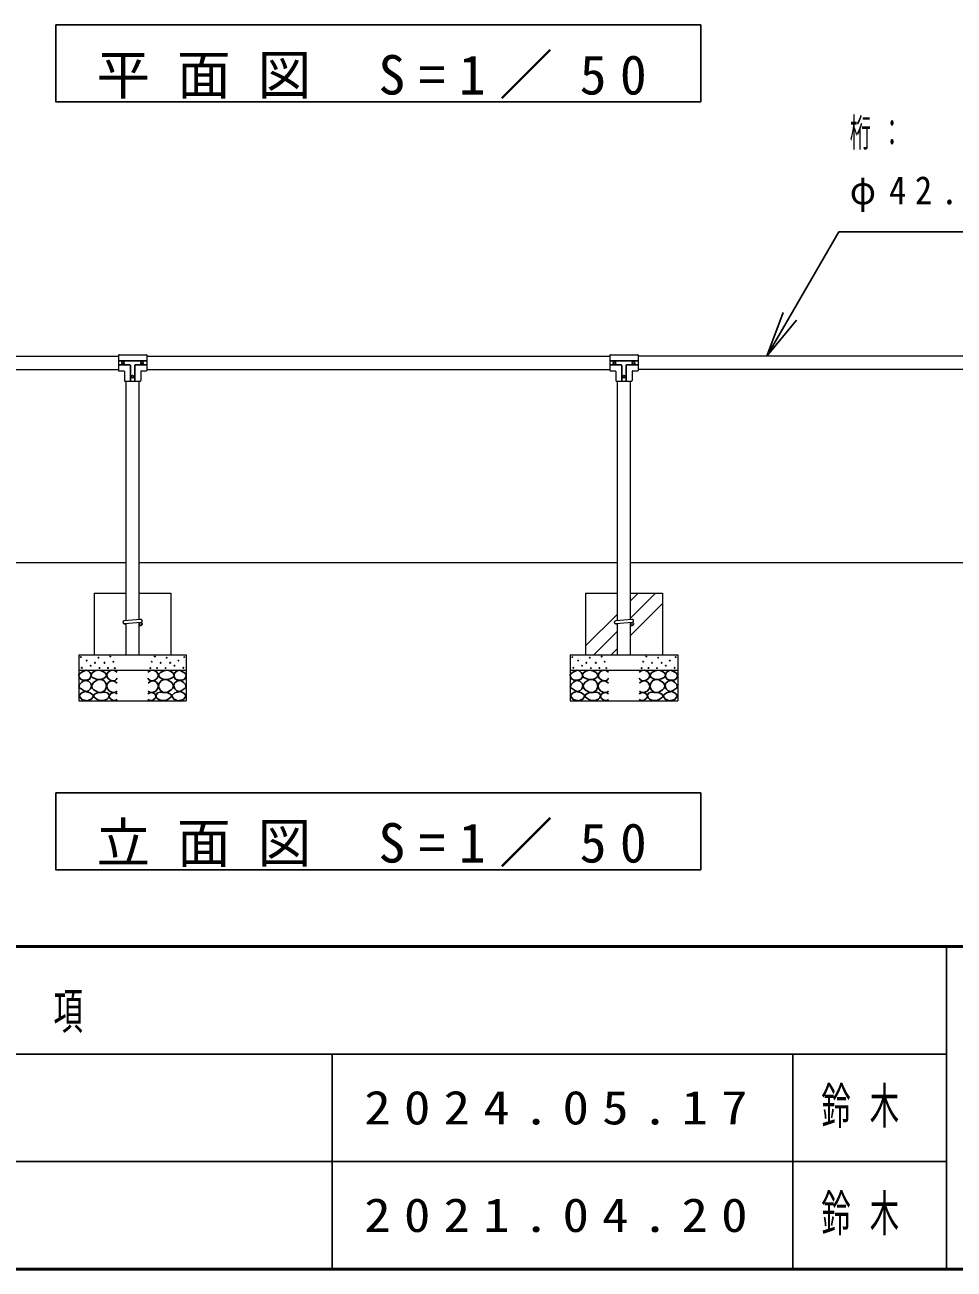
# Model space of a CAD drawing. Units: millimetres, scale not verified. Extents: x -19540 to 0, y -3090 to 13350.
# Drawn here: x -15176 to -12150, y 0 to 4050 of the extents above; entities that cross this region are included whole.
import ezdxf

# ---------------------------------------------------------------- set-up
doc = ezdxf.new("R2010")
doc.units = ezdxf.units.MM
for name, color, linetype, lineweight in [('A3図枠', 7, 'Continuous', 25), ('線', 2, 'Continuous', 25), ('補助', 2, 'Continuous', 13)]:
    doc.layers.add(name, color=color, linetype=linetype, lineweight=lineweight)
doc.layers.add('図面プロファイル', color=7, linetype='Continuous')
doc.styles.add('ＭＳ ゴシック', font='')
doc.styles.get('ＭＳ ゴシック').set_extended_font_data('MS Gothic')

msp = doc.modelspace()

# ---------------------------------------------------------------- linework, layer by layer
at = {"layer": 'A3図枠', "lineweight": 50}
for p, q in [((-19250, 1050), (0, 1050)), ((-19250, 0), (0, 0))]:
    msp.add_line(p, q, dxfattribs=at)
at = {"layer": 'A3図枠', "color": 211}
msp.add_line((-12175, 1050), (-12175, 0), dxfattribs=at)
at = {"layer": 'A3図枠'}
for p, q in [((-19250, 700), (-12175, 700)), ((-14175, 700), (-14175, 0)), ((-12675, 700), (-12675, 0)), ((-19250, 350), (-12175, 350))]:
    msp.add_line(p, q, dxfattribs=at)
at = {"layer": '線', "color": 7, "lineweight": 13}
for p, q in [((-16365, 2971.35), (-14871, 2971.35)), ((-14871, 2974.5), (-14871, 2925.5)), ((-14869, 2976.5), (-14781, 2976.5)), ((-14779, 2974.5), (-14779, 2925.5)), ((-14779, 2971.35), (-13271, 2971.35)), ((-13271, 2974.5), (-13271, 2925.5)), ((-13269, 2976.5), (-13181, 2976.5)), ((-13179, 2974.5), (-13179, 2925.5)), ((-11685, 2971.35), (-13179, 2971.35)), ((-16365, 2928.65), (-14871, 2928.65)), ((-14869, 2923.5), (-14853.5, 2923.5)), ((-14851.5, 2921.5), (-14851.5, 2892)), ((-14798.5, 2921.5), (-14798.5, 2892)), ((-14796.5, 2923.5), (-14781, 2923.5)), ((-14779, 2928.65), (-13271, 2928.65)), ((-13269, 2923.5), (-13253.5, 2923.5)), ((-13251.5, 2921.5), (-13251.5, 2892)), ((-13198.5, 2921.5), (-13198.5, 2892)), ((-13196.5, 2923.5), (-13181, 2923.5)), ((-11685, 2928.65), (-13179, 2928.65)), ((-14849.5, 2890), (-14800.5, 2890)), ((-14846.35, 2110.51), (-14846.35, 2890)), ((-14803.65, 2114.557), (-14803.65, 2890)), ((-13249.5, 2890), (-13200.5, 2890)), ((-13246.35, 2110.51), (-13246.35, 2890)), ((-13203.65, 2114.557), (-13203.65, 2890)), ((-16403.65, 2300), (-14846.35, 2300)), ((-14803.65, 2300), (-13246.35, 2300)), ((-13203.65, 2300), (-11646.35, 2300)), ((-14950, 2200), (-14950, 2000)), ((-14950, 2200), (-14846.35, 2200)), ((-14803.65, 2200), (-14700, 2200)), ((-14700, 2200), (-14700, 2000)), ((-13350, 2200), (-13350, 2000)), ((-13350, 2200), (-13246.35, 2200)), ((-13203.65, 2200), (-13100, 2200)), ((-13100, 2200), (-13100, 2000)), ((-14798.97, 2115), (-14851.972, 2109.978)), ((-13198.97, 2115), (-13251.972, 2109.978)), ((-14798.034, 2105), (-14851.032, 2100.022)), ((-14846.35, 2000), (-14846.35, 2100.462)), ((-14803.65, 2000), (-14803.65, 2104.472)), ((-13198.034, 2105), (-13251.032, 2100.022)), ((-13246.35, 2000), (-13246.35, 2100.462)), ((-13203.65, 2000), (-13203.65, 2104.472)), ((-15000, 2000), (-15000, 1850)), ((-15000, 2000), (-14650, 2000)), ((-14846.35, 2000), (-14803.65, 2000)), ((-14650, 2000), (-14650, 1850)), ((-13400, 2000), (-13400, 1850)), ((-13400, 2000), (-13050, 2000)), ((-13246.35, 2000), (-13203.65, 2000)), ((-13050, 2000), (-13050, 1850)), ((-15000, 1950), (-14650, 1950)), ((-13400, 1950), (-13050, 1950)), ((-15000, 1850), (-14650, 1850)), ((-13400, 1850), (-13050, 1850))]:
    msp.add_line(p, q, dxfattribs=at)
at = {"layer": '線'}
for p, q in [((-14871, 2957), (-14779, 2957)), ((-13271, 2957), (-13179, 2957)), ((-14871, 2943), (-14834, 2943)), ((-14832, 2941), (-14832, 2890)), ((-14818, 2941), (-14818, 2890)), ((-14816, 2943), (-14779, 2943)), ((-13271, 2943), (-13234, 2943)), ((-13232, 2941), (-13232, 2890)), ((-13218, 2941), (-13218, 2890)), ((-13216, 2943), (-13179, 2943)), ((-14846.35, 2099.495), (-14851.967, 2100.022)), ((-14798.946, 2095.047), (-14803.65, 2095.488)), ((-13246.35, 2099.495), (-13251.967, 2100.022)), ((-13198.946, 2095.047), (-13203.65, 2095.488))]:
    msp.add_line(p, q, dxfattribs=at)
for points in [[(-14977.551, 1949.402), (-14984.014, 1946.862), (-14990.225, 1943.382), (-14996.083, 1939.344), (-14999.731, 1933.877), (-14998.719, 1926.294), (-14993.711, 1919.935), (-14986.845, 1917.345), (-14979.136, 1917.084), (-14971.523, 1917.688), (-14965.194, 1920.252), (-14961.442, 1925.538), (-14960.125, 1931.976), (-14960.973, 1937.181), (-14963.927, 1942.115), (-14970.087, 1946.942)], [(-14938.127, 1949.493), (-14943.032, 1948.876), (-14948.669, 1946.79), (-14956.64, 1941.002), (-14960.292, 1934.086), (-14959.417, 1930.124), (-14955.696, 1925.707), (-14946.205, 1920.934), (-14936.235, 1919.49), (-14928.885, 1919.318), (-14921.369, 1920.842), (-14913.77, 1925.456), (-14910.016, 1931.653), (-14910.986, 1936.306), (-14915.693, 1941.654), (-14926.361, 1947.861)], [(-14711.873, 1949.493), (-14706.968, 1948.876), (-14701.331, 1946.79), (-14693.36, 1941.002), (-14689.708, 1934.086), (-14690.583, 1930.124), (-14694.304, 1925.707), (-14703.795, 1920.934), (-14713.765, 1919.49), (-14721.115, 1919.318), (-14728.631, 1920.842), (-14736.23, 1925.456), (-14739.984, 1931.653), (-14739.014, 1936.306), (-14734.307, 1941.654), (-14723.639, 1947.861)], [(-14672.449, 1949.402), (-14665.986, 1946.862), (-14659.775, 1943.382), (-14653.917, 1939.344), (-14650.269, 1933.877), (-14651.281, 1926.294), (-14656.289, 1919.935), (-14663.155, 1917.345), (-14670.864, 1917.084), (-14678.477, 1917.688), (-14684.806, 1920.252), (-14688.558, 1925.538), (-14689.875, 1931.976), (-14689.027, 1937.181), (-14686.073, 1942.115), (-14679.913, 1946.942)], [(-13377.551, 1949.402), (-13384.014, 1946.862), (-13390.225, 1943.382), (-13396.083, 1939.344), (-13399.731, 1933.877), (-13398.719, 1926.294), (-13393.711, 1919.935), (-13386.845, 1917.345), (-13379.136, 1917.084), (-13371.523, 1917.688), (-13365.194, 1920.252), (-13361.442, 1925.538), (-13360.125, 1931.976), (-13360.973, 1937.181), (-13363.927, 1942.115), (-13370.087, 1946.942)], [(-13338.127, 1949.493), (-13343.032, 1948.876), (-13348.669, 1946.79), (-13356.64, 1941.002), (-13360.292, 1934.086), (-13359.417, 1930.124), (-13355.696, 1925.707), (-13346.205, 1920.934), (-13336.235, 1919.49), (-13328.885, 1919.318), (-13321.369, 1920.842), (-13313.77, 1925.456), (-13310.016, 1931.653), (-13310.986, 1936.306), (-13315.693, 1941.654), (-13326.361, 1947.861)], [(-13111.873, 1949.493), (-13106.968, 1948.876), (-13101.331, 1946.79), (-13093.36, 1941.002), (-13089.708, 1934.086), (-13090.583, 1930.124), (-13094.304, 1925.707), (-13103.795, 1920.934), (-13113.765, 1919.49), (-13121.115, 1919.318), (-13128.631, 1920.842), (-13136.23, 1925.456), (-13139.984, 1931.653), (-13139.014, 1936.306), (-13134.307, 1941.654), (-13123.639, 1947.861)], [(-13072.449, 1949.402), (-13065.986, 1946.862), (-13059.775, 1943.382), (-13053.917, 1939.344), (-13050.269, 1933.877), (-13051.281, 1926.294), (-13056.289, 1919.935), (-13063.155, 1917.345), (-13070.864, 1917.084), (-13078.477, 1917.688), (-13084.806, 1920.252), (-13088.558, 1925.538), (-13089.875, 1931.976), (-13089.027, 1937.181), (-13086.073, 1942.115), (-13079.913, 1946.942)], [(-14980.086, 1916.45), (-14985.415, 1913.657), (-14990.859, 1909.479), (-14997.308, 1902.659), (-14999.731, 1895.855), (-14996.103, 1891.027), (-14989.592, 1886.666), (-14982.954, 1882.379), (-14976.284, 1880.329), (-14968.64, 1882.776), (-14962.343, 1889.201), (-14959.236, 1897.478), (-14960.759, 1905.994), (-14968.917, 1913.245)], [(-14950.831, 1885.163), (-14938.242, 1878.307), (-14924.883, 1877.324), (-14914.599, 1884.778), (-14909.747, 1896.515), (-14912.027, 1907.293), (-14918.936, 1915.436), (-14927.761, 1918.869), (-14938.938, 1917.598), (-14952.692, 1909.543), (-14958.669, 1898.678), (-14956.034, 1891.484)], [(-14699.169, 1885.163), (-14711.758, 1878.307), (-14725.117, 1877.324), (-14735.401, 1884.778), (-14740.253, 1896.515), (-14737.973, 1907.293), (-14731.064, 1915.436), (-14722.239, 1918.869), (-14711.062, 1917.598), (-14697.308, 1909.543), (-14691.331, 1898.678), (-14693.966, 1891.484)], [(-14669.914, 1916.45), (-14664.585, 1913.657), (-14659.141, 1909.479), (-14652.692, 1902.659), (-14650.269, 1895.855), (-14653.897, 1891.027), (-14660.408, 1886.666), (-14667.046, 1882.379), (-14673.716, 1880.329), (-14681.36, 1882.776), (-14687.657, 1889.201), (-14690.764, 1897.478), (-14689.241, 1905.994), (-14681.083, 1913.245)], [(-13380.086, 1916.45), (-13385.415, 1913.657), (-13390.859, 1909.479), (-13397.308, 1902.659), (-13399.731, 1895.855), (-13396.103, 1891.027), (-13389.592, 1886.666), (-13382.954, 1882.379), (-13376.284, 1880.329), (-13368.64, 1882.776), (-13362.343, 1889.201), (-13359.236, 1897.478), (-13360.759, 1905.994), (-13368.917, 1913.245)], [(-13350.831, 1885.163), (-13338.242, 1878.307), (-13324.883, 1877.324), (-13314.599, 1884.778), (-13309.747, 1896.515), (-13312.027, 1907.293), (-13318.936, 1915.436), (-13327.761, 1918.869), (-13338.938, 1917.598), (-13352.692, 1909.543), (-13358.669, 1898.678), (-13356.034, 1891.484)], [(-13099.169, 1885.163), (-13111.758, 1878.307), (-13125.117, 1877.324), (-13135.401, 1884.778), (-13140.253, 1896.515), (-13137.973, 1907.293), (-13131.064, 1915.436), (-13122.239, 1918.869), (-13111.062, 1917.598), (-13097.308, 1909.543), (-13091.331, 1898.678), (-13093.966, 1891.484)], [(-13069.914, 1916.45), (-13064.585, 1913.657), (-13059.141, 1909.479), (-13052.692, 1902.659), (-13050.269, 1895.855), (-13053.897, 1891.027), (-13060.408, 1886.666), (-13067.046, 1882.379), (-13073.716, 1880.329), (-13081.36, 1882.776), (-13087.657, 1889.201), (-13090.764, 1897.478), (-13089.241, 1905.994), (-13081.083, 1913.245)], [(-14980.905, 1880.517), (-14992.225, 1874.498), (-14999.036, 1865.683), (-14990.549, 1854.413), (-14972.114, 1850.299), (-14957.761, 1856.41), (-14952.335, 1866.782), (-14963.117, 1875.89)], [(-14923.802, 1876.373), (-14931.337, 1876.999), (-14939.479, 1875.562), (-14948.406, 1871.504), (-14952.723, 1866.102), (-14950.037, 1861.419), (-14944.074, 1856.912), (-14937.595, 1853.068), (-14930.289, 1850.695), (-14918.44, 1850.928), (-14908.124, 1855.02), (-14903.421, 1859.827), (-14901.367, 1865.561), (-14902.427, 1870.709), (-14906.503, 1875.292), (-14914.901, 1877.832)], [(-14726.198, 1876.373), (-14718.663, 1876.999), (-14710.521, 1875.562), (-14701.594, 1871.504), (-14697.277, 1866.102), (-14699.963, 1861.419), (-14705.926, 1856.912), (-14712.405, 1853.068), (-14719.711, 1850.695), (-14731.56, 1850.928), (-14741.876, 1855.02), (-14746.579, 1859.827), (-14748.633, 1865.561), (-14747.573, 1870.709), (-14743.497, 1875.292), (-14735.099, 1877.832)], [(-14669.095, 1880.517), (-14657.775, 1874.498), (-14650.964, 1865.683), (-14659.451, 1854.413), (-14677.886, 1850.299), (-14692.239, 1856.41), (-14697.665, 1866.782), (-14686.883, 1875.89)], [(-13380.905, 1880.517), (-13392.225, 1874.498), (-13399.036, 1865.683), (-13390.549, 1854.413), (-13372.114, 1850.299), (-13357.761, 1856.41), (-13352.335, 1866.782), (-13363.117, 1875.89)], [(-13323.802, 1876.373), (-13331.337, 1876.999), (-13339.479, 1875.562), (-13348.406, 1871.504), (-13352.723, 1866.102), (-13350.037, 1861.419), (-13344.074, 1856.912), (-13337.595, 1853.068), (-13330.289, 1850.695), (-13318.44, 1850.928), (-13308.124, 1855.02), (-13303.421, 1859.827), (-13301.367, 1865.561), (-13302.427, 1870.709), (-13306.503, 1875.292), (-13314.901, 1877.832)], [(-13126.198, 1876.373), (-13118.663, 1876.999), (-13110.521, 1875.562), (-13101.594, 1871.504), (-13097.277, 1866.102), (-13099.963, 1861.419), (-13105.926, 1856.912), (-13112.405, 1853.068), (-13119.711, 1850.695), (-13131.56, 1850.928), (-13141.876, 1855.02), (-13146.579, 1859.827), (-13148.633, 1865.561), (-13147.573, 1870.709), (-13143.497, 1875.292), (-13135.099, 1877.832)], [(-13069.095, 1880.517), (-13057.775, 1874.498), (-13050.964, 1865.683), (-13059.451, 1854.413), (-13077.886, 1850.299), (-13092.239, 1856.41), (-13097.665, 1866.782), (-13086.883, 1875.89)]]:
    msp.add_lwpolyline(points, close=True, dxfattribs=at)
for points in [[(-14875, 1943.299), (-14883.427, 1948.154), (-14892.11, 1949.636), (-14897.729, 1947.948), (-14902.883, 1944.249), (-14907.355, 1938.941), (-14909.22, 1932.209), (-14905.552, 1923.439), (-14897.496, 1917), (-14889.197, 1914.621), (-14881.971, 1915.733), (-14877.921, 1919.109), (-14875, 1923.654)], [(-14775, 1943.299), (-14766.573, 1948.154), (-14757.89, 1949.636), (-14752.271, 1947.948), (-14747.117, 1944.249), (-14742.645, 1938.941), (-14740.78, 1932.209), (-14744.448, 1923.439), (-14752.504, 1917), (-14760.803, 1914.621), (-14768.029, 1915.733), (-14772.079, 1919.109), (-14775, 1923.654)], [(-13275, 1943.299), (-13283.427, 1948.154), (-13292.11, 1949.636), (-13297.729, 1947.948), (-13302.883, 1944.249), (-13307.355, 1938.941), (-13309.22, 1932.209), (-13305.552, 1923.439), (-13297.496, 1917), (-13289.197, 1914.621), (-13281.971, 1915.733), (-13277.921, 1919.109), (-13275, 1923.654)], [(-13175, 1943.299), (-13166.573, 1948.154), (-13157.89, 1949.636), (-13152.271, 1947.948), (-13147.117, 1944.249), (-13142.645, 1938.941), (-13140.78, 1932.209), (-13144.448, 1923.439), (-13152.504, 1917), (-13160.803, 1914.621), (-13168.029, 1915.733), (-13172.079, 1919.109), (-13175, 1923.654)], [(-14875.317, 1907.178), (-14882.457, 1912.64), (-14890.526, 1915.099), (-14897.231, 1913.875), (-14903.199, 1910.03), (-14907.592, 1904.248), (-14909.22, 1897.039), (-14906.556, 1888.431), (-14900.348, 1881.513), (-14892.709, 1877.642), (-14885.139, 1876.761), (-14879.985, 1878.2), (-14875.317, 1880.88)], [(-14774.683, 1907.178), (-14767.543, 1912.64), (-14759.474, 1915.099), (-14752.769, 1913.875), (-14746.801, 1910.03), (-14742.408, 1904.248), (-14740.78, 1897.039), (-14743.444, 1888.431), (-14749.652, 1881.513), (-14757.291, 1877.642), (-14764.861, 1876.761), (-14770.015, 1878.2), (-14774.683, 1880.88)], [(-13275.317, 1907.178), (-13282.457, 1912.64), (-13290.526, 1915.099), (-13297.231, 1913.875), (-13303.199, 1910.03), (-13307.592, 1904.248), (-13309.22, 1897.039), (-13306.556, 1888.431), (-13300.348, 1881.513), (-13292.709, 1877.642), (-13285.139, 1876.761), (-13279.985, 1878.2), (-13275.317, 1880.88)], [(-13174.683, 1907.178), (-13167.543, 1912.64), (-13159.474, 1915.099), (-13152.769, 1913.875), (-13146.801, 1910.03), (-13142.408, 1904.248), (-13140.78, 1897.039), (-13143.444, 1888.431), (-13149.652, 1881.513), (-13157.291, 1877.642), (-13164.861, 1876.761), (-13170.015, 1878.2), (-13174.683, 1880.88)], [(-14875, 1872.642), (-14881.018, 1875.96), (-14888.308, 1876.761), (-14897.024, 1872.427), (-14901.298, 1865.671), (-14900.686, 1862.001), (-14897.813, 1857.75), (-14890.651, 1852.278), (-14883.238, 1850.462), (-14878.942, 1851.514), (-14875, 1853.631)], [(-14775, 1872.642), (-14768.982, 1875.96), (-14761.692, 1876.761), (-14752.976, 1872.427), (-14748.702, 1865.671), (-14749.314, 1862.001), (-14752.187, 1857.75), (-14759.349, 1852.278), (-14766.762, 1850.462), (-14771.058, 1851.514), (-14775, 1853.631)], [(-13275, 1872.642), (-13281.018, 1875.96), (-13288.308, 1876.761), (-13297.024, 1872.427), (-13301.298, 1865.671), (-13300.686, 1862.001), (-13297.813, 1857.75), (-13290.651, 1852.278), (-13283.238, 1850.462), (-13278.942, 1851.514), (-13275, 1853.631)], [(-13175, 1872.642), (-13168.982, 1875.96), (-13161.692, 1876.761), (-13152.976, 1872.427), (-13148.702, 1865.671), (-13149.314, 1862.001), (-13152.187, 1857.75), (-13159.349, 1852.278), (-13166.762, 1850.462), (-13171.058, 1851.514), (-13175, 1853.631)]]:
    msp.add_lwpolyline(points, dxfattribs=at)
for centre, radius in [((-14856, 2950), 4), ((-14794, 2950), 4), ((-13256, 2950), 4), ((-13194, 2950), 4), ((-14825, 2905), 4), ((-13225, 2905), 4), ((-14993.394, 1992.177), 1), ((-14936.044, 1989.959), 1), ((-14897.583, 1994.091), 1), ((-14752.417, 1994.091), 1), ((-14713.956, 1989.959), 1), ((-14656.606, 1992.177), 1), ((-13393.394, 1992.177), 1), ((-13336.044, 1989.959), 1), ((-13297.583, 1994.091), 1), ((-13152.417, 1994.091), 1), ((-13113.956, 1989.959), 1), ((-13056.606, 1992.177), 1), ((-14990.225, 1957.323), 1), ((-14974.383, 1980.77), 1), ((-14961.392, 1963.977), 1), ((-14947.451, 1973.483), 1), ((-14932.559, 1956.373), 1), ((-14916.504, 1973.549), 1), ((-14904.881, 1956.521), 1), ((-14887.582, 1977.063), 1), ((-14882.717, 1955.98), 1), ((-14767.283, 1955.98), 1), ((-14762.418, 1977.063), 1), ((-14745.119, 1956.521), 1), ((-14733.496, 1973.549), 1), ((-14717.441, 1956.373), 1), ((-14702.549, 1973.483), 1), ((-14688.608, 1963.977), 1), ((-14675.617, 1980.77), 1), ((-14659.775, 1957.323), 1), ((-13390.225, 1957.323), 1), ((-13374.383, 1980.77), 1), ((-13361.392, 1963.977), 1), ((-13347.451, 1973.483), 1), ((-13332.559, 1956.373), 1), ((-13316.504, 1973.549), 1), ((-13304.881, 1956.521), 1), ((-13287.582, 1977.063), 1), ((-13282.717, 1955.98), 1), ((-13167.283, 1955.98), 1), ((-13162.418, 1977.063), 1), ((-13145.119, 1956.521), 1), ((-13133.496, 1973.549), 1), ((-13117.441, 1956.373), 1), ((-13102.549, 1973.483), 1), ((-13088.608, 1963.977), 1), ((-13075.617, 1980.77), 1), ((-13059.775, 1957.323), 1)]:
    msp.add_circle(centre, radius, dxfattribs=at)
at = {"layer": '線', "color": 7, "lineweight": 13}
for centre, radius, start, end in [((-14869, 2974.5), 2, 90, 180), ((-14781, 2974.5), 2, 0, 90), ((-13269, 2974.5), 2, 90, 180), ((-13181, 2974.5), 2, 0, 90), ((-14869, 2925.5), 2, 180, 270), ((-14853.5, 2921.5), 2, 0, 90), ((-14796.5, 2921.5), 2, 90, 180), ((-14781, 2925.5), 2, 270, 0), ((-13269, 2925.5), 2, 180, 270), ((-13253.5, 2921.5), 2, 0, 90), ((-13196.5, 2921.5), 2, 90, 180), ((-13181, 2925.5), 2, 270, 0), ((-14849.5, 2892), 2, 180, 270), ((-14800.5, 2892), 2, 270, 0), ((-13249.5, 2892), 2, 180, 270), ((-13200.5, 2892), 2, 270, 0), ((-14851.5, 2105), 5, 95.41299, 275.36563), ((-13251.5, 2105), 5, 95.41299, 275.36563)]:
    msp.add_arc(centre, radius, start, end, dxfattribs=at)
at = {"layer": '線'}
for centre, start, end in [((-14834, 2941), 0, 90), ((-14816, 2941), 90, 180), ((-13234, 2941), 0, 90), ((-13216, 2941), 90, 180)]:
    msp.add_arc(centre, 2, start, end, dxfattribs=at)
at = {"layer": '線', "color": 7, "lineweight": 13}
for centre in [(-14798.5, 2110), (-13198.5, 2110)]:
    msp.add_ellipse(centre, major_axis=(0, 5.022), ratio=0.995579, start_param=3.23482892, end_param=6.3797321, dxfattribs=at)
at = {"layer": '線'}
for centre in [(-14798.481, 2100.047), (-13198.481, 2100.047)]:
    msp.add_ellipse(centre, major_axis=(0, 5.022), ratio=0.995579, start_param=0.32389562, end_param=6.14999861, dxfattribs=at)
at = {"layer": '補助', "lineweight": 25}
for p, q in [((-12684.831, 3101.254), (-12525.917, 3376.5)), ((-12525.917, 3376.5), (-12475.917, 3376.5)), ((-12475.917, 3376.5), (-11656.144, 3376.5)), ((-12706.481, 3113.754), (-12759.831, 2971.35)), ((-12759.831, 2971.35), (-12684.831, 3101.254)), ((-12663.18, 3088.754), (-12759.831, 2971.35))]:
    msp.add_line(p, q, dxfattribs=at)
at = {"layer": '補助'}
for p, q in [((-13203.65, 2118.912), (-13122.562, 2200)), ((-13203.65, 2175.039), (-13178.689, 2200)), ((-13203.65, 2062.785), (-13100, 2166.435)), ((-13350, 2028.689), (-13246.35, 2132.339)), ((-13322.562, 2000), (-13246.35, 2076.212)), ((-13266.435, 2000), (-13246.35, 2020.085))]:
    msp.add_line(p, q, dxfattribs=at)
at = {"layer": '補助', "lineweight": 25}
for points in [[(-15075, 4050), (-15075, 3800), (-12975, 3800), (-12975, 4050)], [(-15075, 1550), (-15075, 1300), (-12975, 1300), (-12975, 1550)]]:
    msp.add_lwpolyline(points, close=True, dxfattribs=at)

# ---------------------------------------------------------------- texts
at = {"layer": 'A3図枠', "color": 4, "insert": (-15712.5, 768.333), "char_height": 117.3, "attachment_point": 8, "style": 'ＭＳ ゴシック'}
msp.add_mtext('\\T1.64;\\W0.6;改\u3000\u3000訂\u3000\u3000事\u3000\u3000項', dxfattribs=at)
at = {"layer": '図面プロファイル', "attachment_point": 5, "style": 'ＭＳ ゴシック'}
for s, insert, char_height in [('\\T1.5;\\W1.15;2024.05.17', (-13425, 525), 110), ('\\T1.64;\\W0.6;鈴木', (-12425, 525), 117.3), ('\\T1.64;\\W0.6;鈴木', (-12425, 175), 117.3), ('\\T1.5;\\W1.15;2021.04.20', (-13425, 175), 110)]:
    msp.add_mtext(s, dxfattribs=dict(at, insert=insert, char_height=char_height))
at = {"layer": '補助', "style": 'ＭＳ ゴシック'}
for s, insert, char_height, attachment_point in [('\\T1.5;平面図\\~S=1／50', (-14025, 3808.333), 128.3, 8), ('\\T1.5;\\W0.55;桁：', (-12489.667, 3745.25), 91.64, 1), ('\\T1.5;\\W0.9;φ42.7×3.5', (-12489.667, 3557.75), 91.64, 1), ('\\T1.5;立面図\\~S=1／50', (-14025, 1308.333), 128.3, 8)]:
    msp.add_mtext(s, dxfattribs=dict(at, insert=insert, char_height=char_height, attachment_point=attachment_point))

doc.saveas('drawing.dxf')
